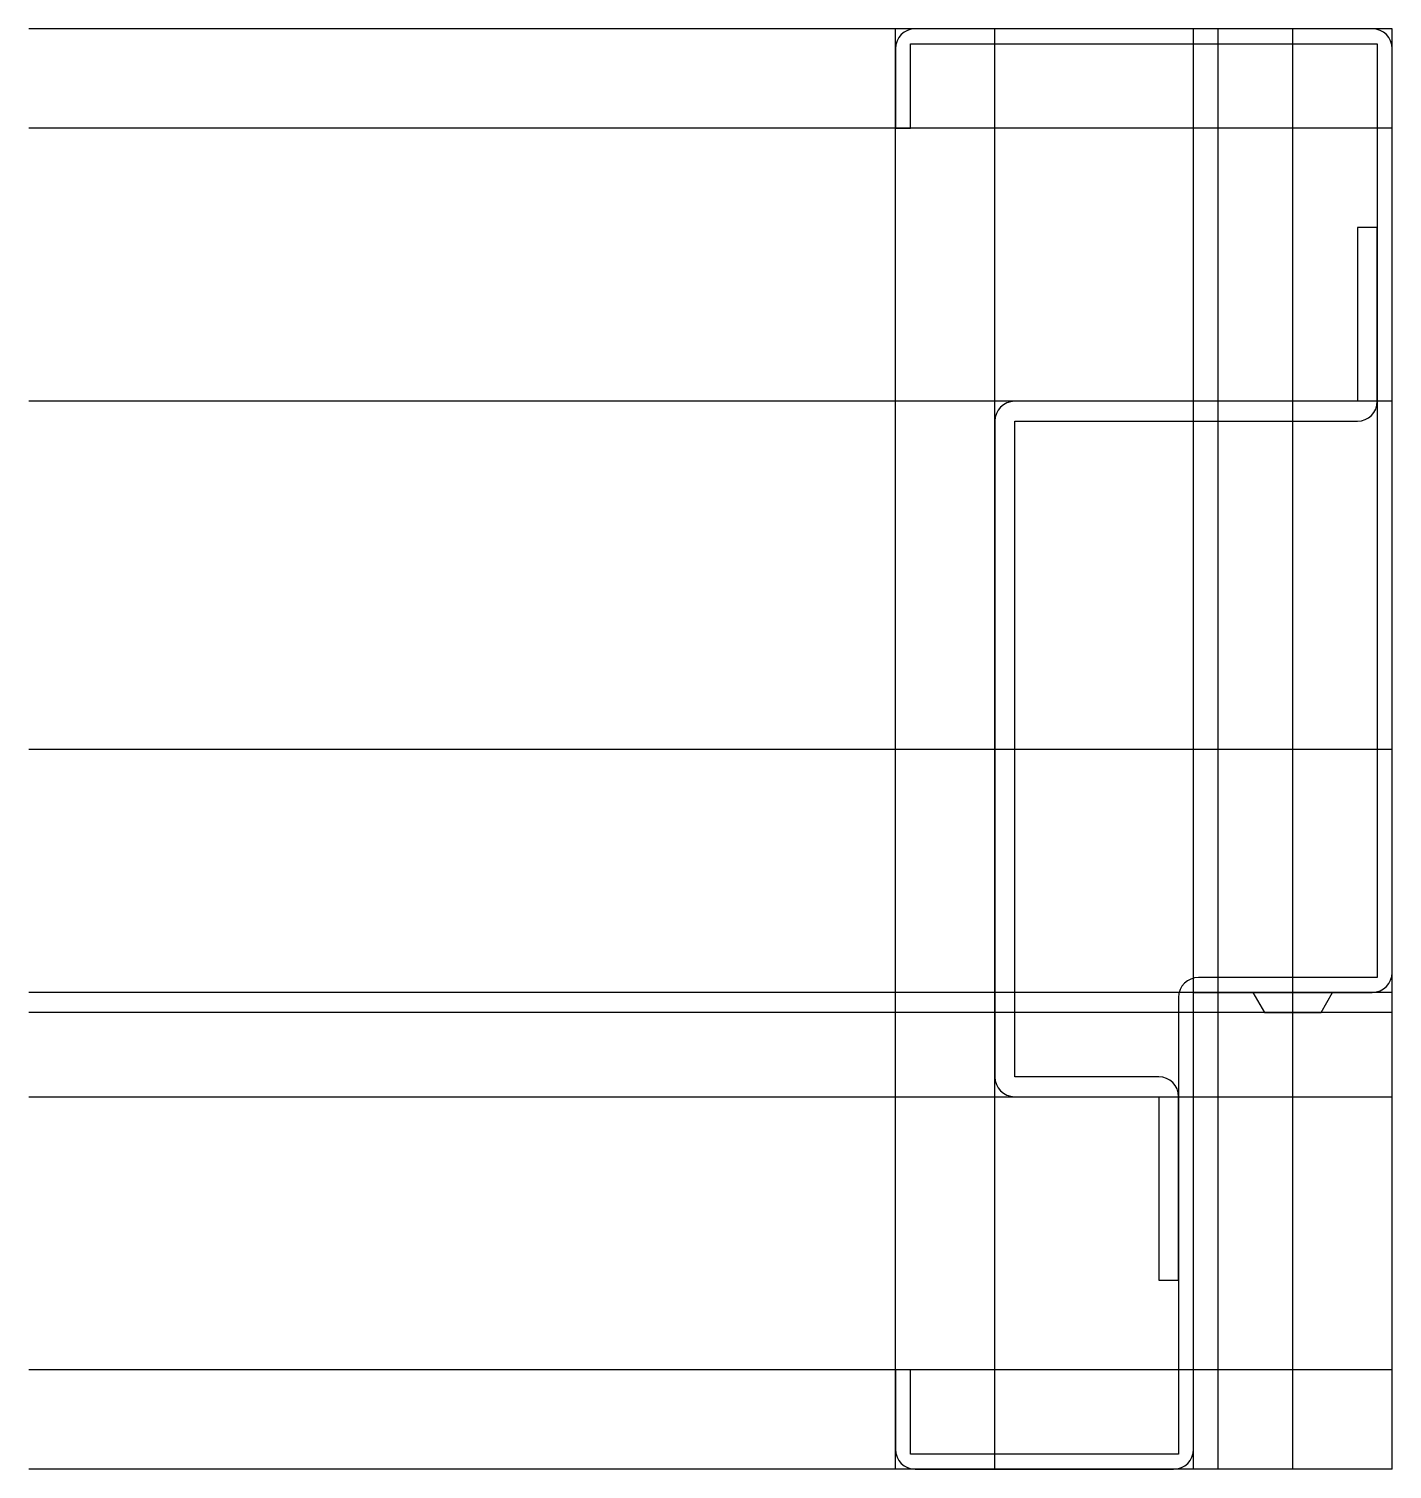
# Model space of a CAD drawing. Extents: x -87 to 50, y -72 to 72.
import ezdxf

# ---------------------------------------------------------------- set-up
doc = ezdxf.new("R2010")
doc.units = 0
doc.layers.get('0').update_dxf_attribs({"linetype": 'CONTINUOUS'})

msp = doc.modelspace()

# ---------------------------------------------------------------- linework, layer by layer
at = {"linetype": 'CONTINUOUS'}
for p, q in [((50, 72.5), (-87.23, 72.5)), ((0, -72.5), (0, 72.5)), ((48, 72.5), (2, 72.5)), ((10, -72.5), (10, 72.5)), ((30, -72.5), (30, 72.5)), ((32.5, -72.5), (32.5, 72.5)), ((40, -72.5), (40, 72.5)), ((50, -72.5), (50, 72.5)), ((0, 70.5), (0, 62.5)), ((1.5, 62.5), (1.5, 71)), ((1.5, 71), (48.5, 71)), ((48.5, 71), (48.5, -23)), ((50, -22.5), (50, 70.5)), ((50, 62.5), (-87.23, 62.5)), ((0, 62.5), (1.5, 62.5)), ((48.5, 52.5), (46.5, 52.5)), ((46.5, 52.5), (46.5, 35)), ((48.5, 35), (48.5, 52.5)), ((50, 35), (-87.23, 35)), ((46.5, 35), (12, 35)), ((10, 33), (10, -33)), ((12.03, -33), (12.03, 33)), ((12.03, 33), (46.5, 33)), ((-87.23, 0), (50, 0)), ((48.5, -23), (30.5, -23)), ((50, -24.5), (-87.23, -24.5)), ((30, -70.5), (30, -24.5)), ((30, -24.5), (48, -24.5)), ((44, -24.5), (35.99, -24.5)), ((35.99, -24.5), (37.15, -26.51)), ((42.84, -26.51), (44, -24.5)), ((28.5, -25), (28.5, -71)), ((50, -26.51), (-87.23, -26.51)), ((37.15, -26.51), (42.84, -26.51)), ((26.5, -33), (12.03, -33)), ((-87.23, -35), (50, -35)), ((12, -35), (26.5, -35)), ((26.5, -35), (26.5, -53.48)), ((28.5, -53.48), (28.5, -35)), ((26.5, -53.48), (28.5, -53.48)), ((50, -62.5), (-87.23, -62.5)), ((1.5, -62.5), (0, -62.5)), ((0, -62.5), (0, -70.5)), ((1.5, -71), (1.5, -62.5)), ((28.5, -71), (1.5, -71)), ((50, -72.5), (-87.23, -72.5)), ((2, -72.5), (28, -72.5))]:
    msp.add_line(p, q, dxfattribs=at)
for centre, start, end in [((2, 70.5), 90, 180), ((48, 70.5), 0, 90), ((12, 33), 90, 180), ((46.5, 35), 270, 0), ((30.5, -25), 90, 180), ((48, -22.5), 270, 0), ((12, -33), 180, 270), ((26.5, -35), 0, 90), ((2, -70.5), 180, 270), ((28, -70.5), 270, 0)]:
    msp.add_arc(centre, 2, start, end, dxfattribs=at)

doc.saveas('drawing.dxf')
